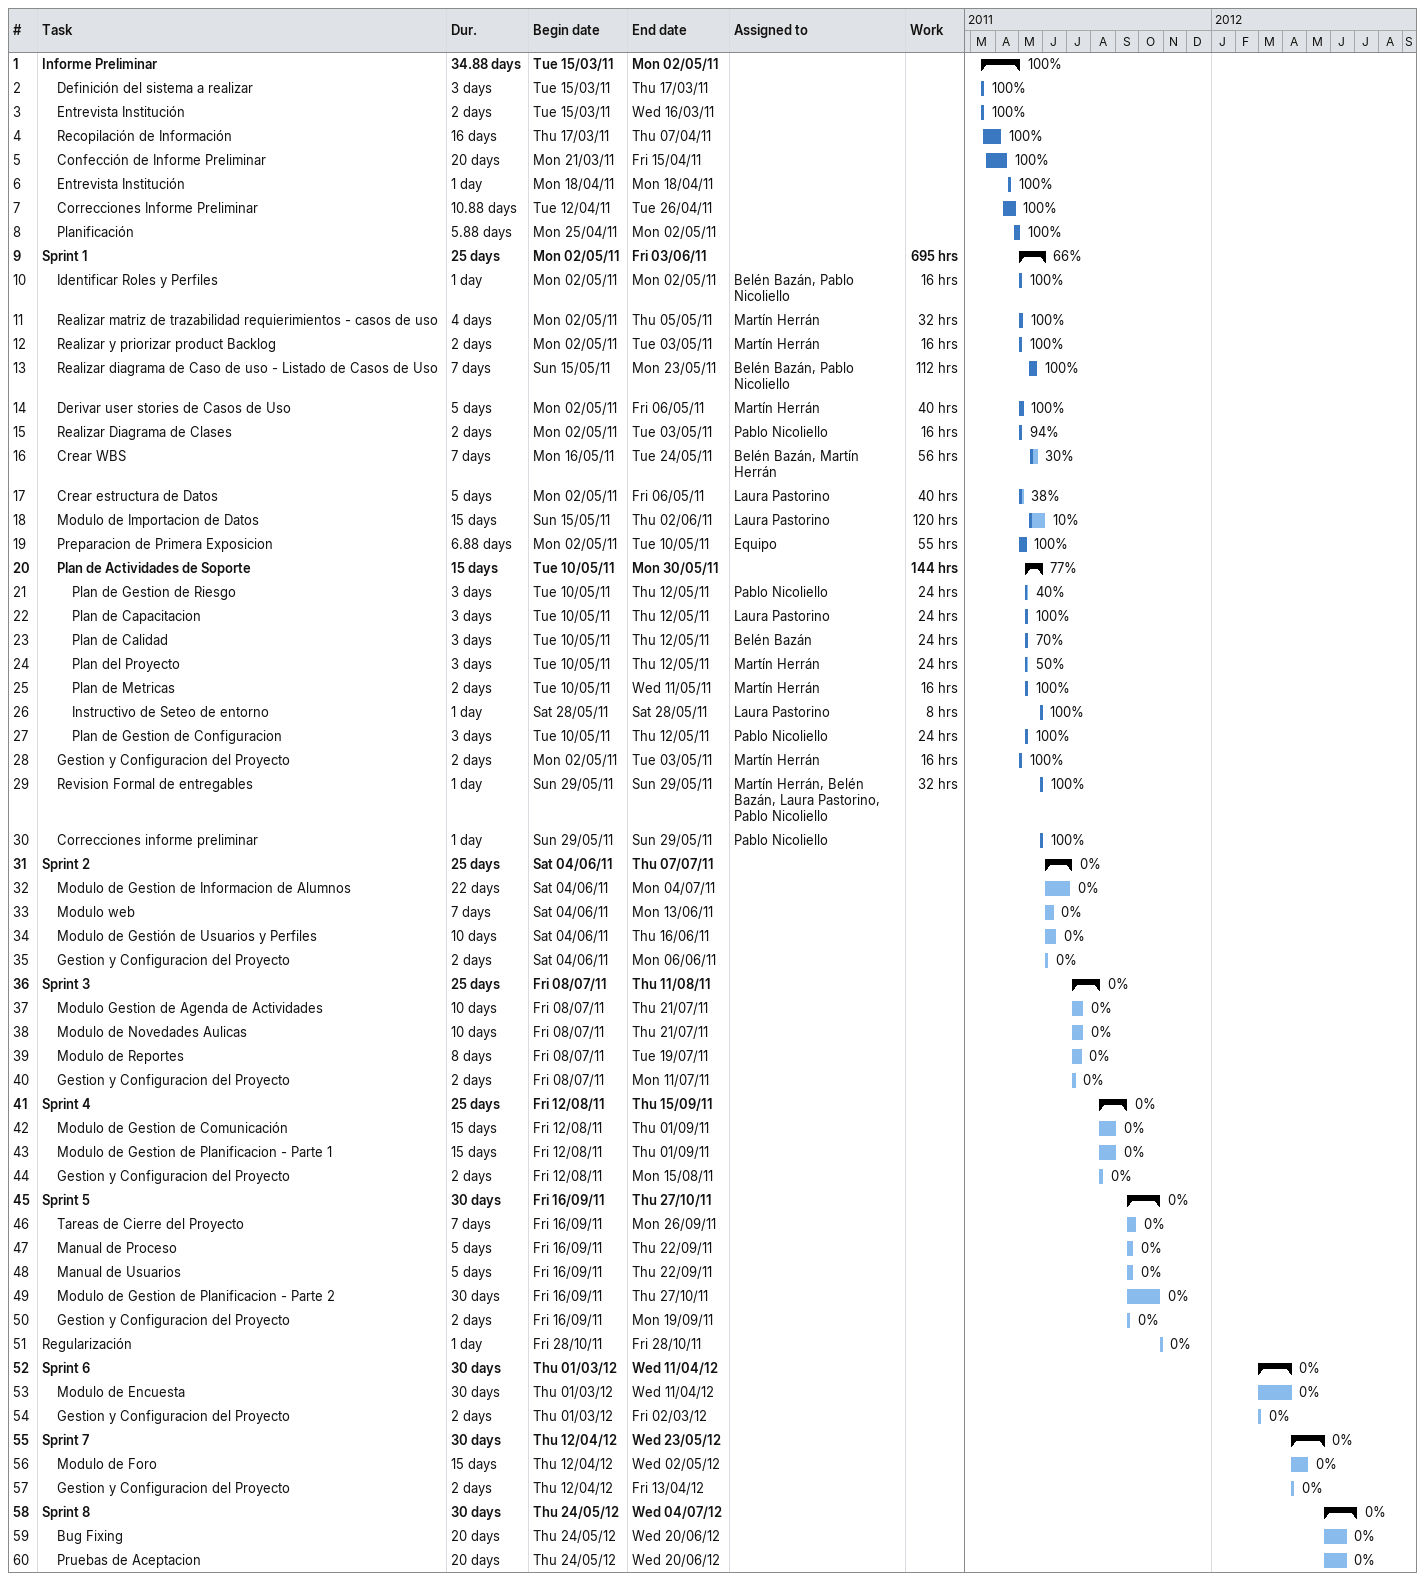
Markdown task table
| ID | Level | Task | Duration | Start | Finish | Resources | % complete | Work (h) |
|---|---|---|---|---|---|---|---|---|
| 1 | 1 | **Informe Preliminar** | 34.88d | 2011-03-15 | 2011-05-02 |  | 100 |  |
| 2 | 2 | Definición del sistema a realizar | 3d | 2011-03-15 | 2011-03-17 |  | 100 |  |
| 3 | 2 | Entrevista Institución | 2d | 2011-03-15 | 2011-03-16 |  | 100 |  |
| 4 | 2 | Recopilación de Información | 16d | 2011-03-17 | 2011-04-07 |  | 100 |  |
| 5 | 2 | Confección de Informe Preliminar | 20d | 2011-03-21 | 2011-04-15 |  | 100 |  |
| 6 | 2 | Entrevista Institución | 1d | 2011-04-18 | 2011-04-18 |  | 100 |  |
| 7 | 2 | Correcciones Informe Preliminar | 10.88d | 2011-04-12 | 2011-04-26 |  | 100 |  |
| 8 | 2 | Planificación | 5.88d | 2011-04-25 | 2011-05-02 |  | 100 |  |
| 9 | 1 | **Sprint 1** | 25d | 2011-05-02 | 2011-06-03 |  | 66 | 695 |
| 10 | 2 | Identificar Roles y Perfiles | 1d | 2011-05-02 | 2011-05-02 | Belén Bazán, Pablo Nicoliello | 100 | 16 |
| 11 | 2 | Realizar matriz de trazabilidad requierimientos - casos de uso | 4d | 2011-05-02 | 2011-05-05 | Martín Herrán | 100 | 32 |
| 12 | 2 | Realizar y priorizar product Backlog | 2d | 2011-05-02 | 2011-05-03 | Martín Herrán | 100 | 16 |
| 13 | 2 | Realizar diagrama de Caso de uso - Listado de Casos de Uso | 7d | 2011-05-15 | 2011-05-23 | Belén Bazán, Pablo Nicoliello | 100 | 112 |
| 14 | 2 | Derivar user stories de Casos de Uso | 5d | 2011-05-02 | 2011-05-06 | Martín Herrán | 100 | 40 |
| 15 | 2 | Realizar Diagrama de Clases | 2d | 2011-05-02 | 2011-05-03 | Pablo Nicoliello | 94 | 16 |
| 16 | 2 | Crear WBS | 7d | 2011-05-16 | 2011-05-24 | Belén Bazán, Martín Herrán | 30 | 56 |
| 17 | 2 | Crear estructura de Datos | 5d | 2011-05-02 | 2011-05-06 | Laura Pastorino | 38 | 40 |
| 18 | 2 | Modulo de Importacion de Datos | 15d | 2011-05-15 | 2011-06-02 | Laura Pastorino | 10 | 120 |
| 19 | 2 | Preparacion de Primera Exposicion | 6.88d | 2011-05-02 | 2011-05-10 | Equipo | 100 | 55 |
| 20 | 2 | **Plan de Actividades de Soporte** | 15d | 2011-05-10 | 2011-05-30 |  | 77 | 144 |
| 21 | 3 | Plan de Gestion de Riesgo | 3d | 2011-05-10 | 2011-05-12 | Pablo Nicoliello | 40 | 24 |
| 22 | 3 | Plan de Capacitacion | 3d | 2011-05-10 | 2011-05-12 | Laura Pastorino | 100 | 24 |
| 23 | 3 | Plan de Calidad | 3d | 2011-05-10 | 2011-05-12 | Belén Bazán | 70 | 24 |
| 24 | 3 | Plan del Proyecto | 3d | 2011-05-10 | 2011-05-12 | Martín Herrán | 50 | 24 |
| 25 | 3 | Plan de Metricas | 2d | 2011-05-10 | 2011-05-11 | Martín Herrán | 100 | 16 |
| 26 | 3 | Instructivo de Seteo de entorno | 1d | 2011-05-28 | 2011-05-28 | Laura Pastorino | 100 | 8 |
| 27 | 3 | Plan de Gestion de Configuracion | 3d | 2011-05-10 | 2011-05-12 | Pablo Nicoliello | 100 | 24 |
| 28 | 2 | Gestion y Configuracion del Proyecto | 2d | 2011-05-02 | 2011-05-03 | Martín Herrán | 100 | 16 |
| 29 | 2 | Revision Formal de entregables | 1d | 2011-05-29 | 2011-05-29 | Martín Herrán, Belén Bazán, Laura Pastorino, Pablo Nicoliello | 100 | 32 |
| 30 | 2 | Correcciones informe preliminar | 1d | 2011-05-29 | 2011-05-29 | Pablo Nicoliello | 100 |  |
| 31 | 1 | **Sprint 2** | 25d | 2011-06-04 | 2011-07-07 |  | 0 |  |
| 32 | 2 | Modulo de Gestion de Informacion de Alumnos | 22d | 2011-06-04 | 2011-07-04 |  | 0 |  |
| 33 | 2 | Modulo web | 7d | 2011-06-04 | 2011-06-13 |  | 0 |  |
| 34 | 2 | Modulo de Gestión de Usuarios y Perfiles | 10d | 2011-06-04 | 2011-06-16 |  | 0 |  |
| 35 | 2 | Gestion y Configuracion del Proyecto | 2d | 2011-06-04 | 2011-06-06 |  | 0 |  |
| 36 | 1 | **Sprint 3** | 25d | 2011-07-08 | 2011-08-11 |  | 0 |  |
| 37 | 2 | Modulo Gestion de Agenda de Actividades | 10d | 2011-07-08 | 2011-07-21 |  | 0 |  |
| 38 | 2 | Modulo de Novedades Aulicas | 10d | 2011-07-08 | 2011-07-21 |  | 0 |  |
| 39 | 2 | Modulo de Reportes | 8d | 2011-07-08 | 2011-07-19 |  | 0 |  |
| 40 | 2 | Gestion y Configuracion del Proyecto | 2d | 2011-07-08 | 2011-07-11 |  | 0 |  |
| 41 | 1 | **Sprint 4** | 25d | 2011-08-12 | 2011-09-15 |  | 0 |  |
| 42 | 2 | Modulo de Gestion de Comunicación | 15d | 2011-08-12 | 2011-09-01 |  | 0 |  |
| 43 | 2 | Modulo de Gestion de Planificacion - Parte 1 | 15d | 2011-08-12 | 2011-09-01 |  | 0 |  |
| 44 | 2 | Gestion y Configuracion del Proyecto | 2d | 2011-08-12 | 2011-08-15 |  | 0 |  |
| 45 | 1 | **Sprint 5** | 30d | 2011-09-16 | 2011-10-27 |  | 0 |  |
| 46 | 2 | Tareas de Cierre del Proyecto | 7d | 2011-09-16 | 2011-09-26 |  | 0 |  |
| 47 | 2 | Manual de Proceso | 5d | 2011-09-16 | 2011-09-22 |  | 0 |  |
| 48 | 2 | Manual de Usuarios | 5d | 2011-09-16 | 2011-09-22 |  | 0 |  |
| 49 | 2 | Modulo de Gestion de Planificacion - Parte 2 | 30d | 2011-09-16 | 2011-10-27 |  | 0 |  |
| 50 | 2 | Gestion y Configuracion del Proyecto | 2d | 2011-09-16 | 2011-09-19 |  | 0 |  |
| 51 | 1 | Regularización | 1d | 2011-10-28 | 2011-10-28 |  | 0 |  |
| 52 | 1 | **Sprint 6** | 30d | 2012-03-01 | 2012-04-11 |  | 0 |  |
| 53 | 2 | Modulo de Encuesta | 30d | 2012-03-01 | 2012-04-11 |  | 0 |  |
| 54 | 2 | Gestion y Configuracion del Proyecto | 2d | 2012-03-01 | 2012-03-02 |  | 0 |  |
| 55 | 1 | **Sprint 7** | 30d | 2012-04-12 | 2012-05-23 |  | 0 |  |
| 56 | 2 | Modulo de Foro | 15d | 2012-04-12 | 2012-05-02 |  | 0 |  |
| 57 | 2 | Gestion y Configuracion del Proyecto | 2d | 2012-04-12 | 2012-04-13 |  | 0 |  |
| 58 | 1 | **Sprint 8** | 30d | 2012-05-24 | 2012-07-04 |  | 0 |  |
| 59 | 2 | Bug Fixing | 20d | 2012-05-24 | 2012-06-20 |  | 0 |  |
| 60 | 2 | Pruebas de Aceptacion | 20d | 2012-05-24 | 2012-06-20 |  | 0 |  |
